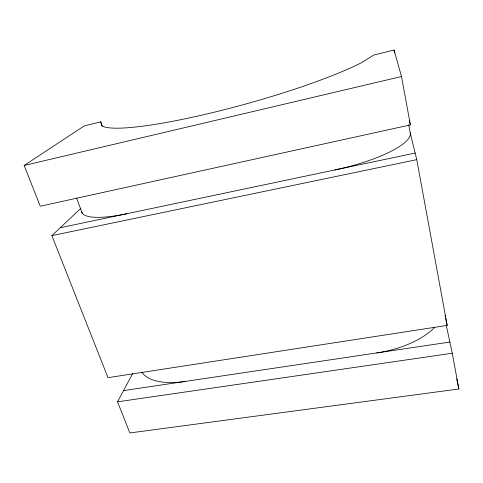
<?xml version="1.0" encoding="UTF-8"?>
<svg xmlns="http://www.w3.org/2000/svg" width="483" height="483" viewBox="0 0 483 483"><rect width="100%" height="100%" fill="white"/><g stroke="black" fill="none" stroke-linecap="round" stroke-linejoin="round"><path stroke-width="0.72" d="M446.28 325.379L452.287 353.242L458.85 388.99L129.855 432.955L117.55 401.826L132.656 373.582M408.727 124.759L410.212 132.837L416.763 159.65L447.18 325.391L108.005 377.664L51.868 235.626L80.866 208.3M100.802 121.819L101.798 125.815A146.18 19.918 -15.5 0 0 214.549 112.122A146.18 19.918 -15.5 0 0 361.646 62.603L373.957 54.959L394.05 50.045L401.506 76.519L410.387 124.91L40.252 206.223L24.15 165.476L84.29 125.864L100.802 121.819L102.281 126.099M24.15 165.476L401.506 76.519M60.242 227.734L415.151 153.057M51.868 235.626L416.763 159.65M123.557 390.596L449.878 342.049M117.55 401.826L452.287 353.242M76.519 197.873L82.213 213.118M409.306 120.678L410.387 124.91M445.024 315.496L445.332 316.908M445.64 318.321L447.18 325.391M456.664 378.726L458.85 388.99M394.05 50.045L394.593 53.003M410.212 132.837A73.265 18.475 -13.6 0 1 334.9 169.944M434.585 327.389A66.606 31.932 -11.2 0 1 376.74 352.928M185.158 381.431A62.639 28.467 -19.4 0 1 141.887 372.206M126.618 213.77A68.514 16.283 -17.5 0 1 81.657 211.783"/></g></svg>
